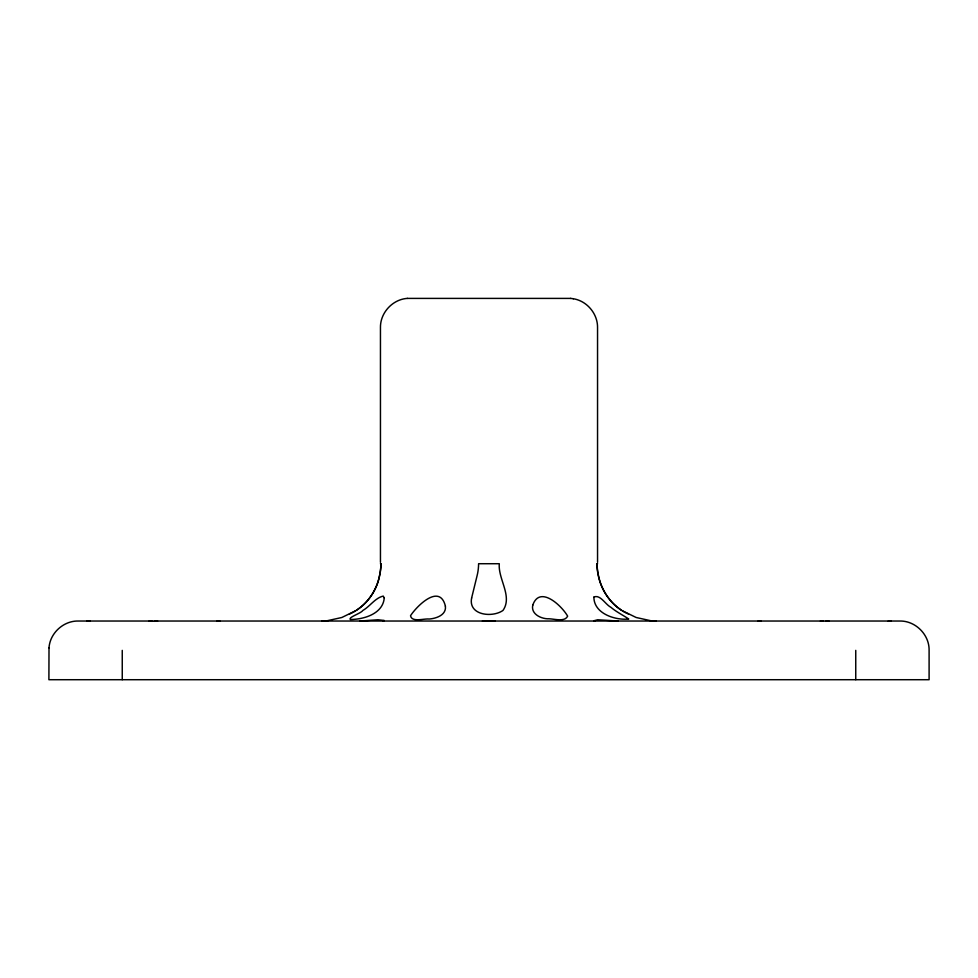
<?xml version="1.0" encoding="UTF-8"?>
<svg xmlns="http://www.w3.org/2000/svg" width="978" height="978" viewBox="0 0 978 978"><rect width="100%" height="100%" fill="white"/><g stroke="black" fill="none" stroke-linecap="round" stroke-linejoin="round"><path stroke-width="1.47" d="M380.393 563.719L380.919 563.719C380.797 581.873 372.153 600.37 356.518 610.162M355.564 610.798L341.835 617.497L326.872 620.81M349.378 614.074C364.183 607.741 376.591 592.472 379.44 575.981A37.898 25.868 90 0 0 380.919 563.719M407.325 298.4C392.569 299.341 380.161 312.85 380.454 327.63L380.454 562.35M382.875 621.03L384.268 620.492L377.936 619.771L359.831 621.03M154.377 621.299L157.605 621.03M154.524 621.299L156.064 621.091M216.761 621.299L219.854 621.03M825.787 621.299L828.867 621.03M888.024 621.299L891.105 621.03M321.896 621.03L327.019 620.81M407.251 298.4L570.749 298.4M155.6 621.091L157.128 621.03M482.423 621.03L495.369 621.03M573.206 298.73C586.922 300.845 597.778 313.767 597.546 327.63L597.546 562.35M596.922 563.719L597.607 563.719M618.218 621.03L597.656 619.771L593.732 620.81L595.162 621.03M820.395 621.03L823.476 621.299M758.146 621.03L761.239 621.299M650.981 620.81L656.104 621.03M149.133 621.03L152.213 621.299M86.895 621.03L90.123 621.299M87.372 621.03L88.9 621.091M88.436 621.091L89.976 621.299M570.675 298.4L573.291 298.73M651.128 620.81L636.165 617.497L622.436 610.798M628.622 614.074C609.649 606.152 596.763 584.661 597.093 563.719A37.898 25.868 90 0 0 598.56 575.981C601.274 589.795 609.587 602.534 621.482 610.162M855.75 650.37L855.75 679.71M122.25 650.37L122.25 679.71M471.64 597.949C468.034 615.406 492.447 617.949 502.998 610.419C512.814 596.287 497.961 579.196 499.281 563.719L478.597 563.719A37.898 27.702 -90 0 1 477.019 575.981L471.64 597.949M445.393 606.115C446.567 615.028 436.261 618.475 429.22 619.025C424 618.377 411.811 622.693 410.515 615.724C417.007 605.773 439.77 583.157 445.393 606.115M532.765 605.15C530.834 613.646 540.101 618.341 547.228 618.781C553.181 618.365 564.587 622.668 567.643 616.152C561.335 605.186 539.66 585.211 532.765 605.15M49.01 647.815L48.9 679.71L929.1 679.71L929.1 650.37C929.467 634.685 915.445 620.663 899.76 621.03L78.24 621.03C63.484 620.724 50 633.096 49.01 647.815M384.256 597.937C382.948 613.854 363.84 619.465 350.271 619.502C348.107 617.167 361.126 613.377 362.924 610.419C370.087 606.323 375.124 597.937 383.229 596.091L384.256 597.937M593.89 597.106C593.842 613.683 615.321 620.492 628.756 619.025C622.937 615.101 616.36 611.922 610.895 607.301C605.48 604.612 600.137 594.049 593.89 597.106"/></g></svg>
